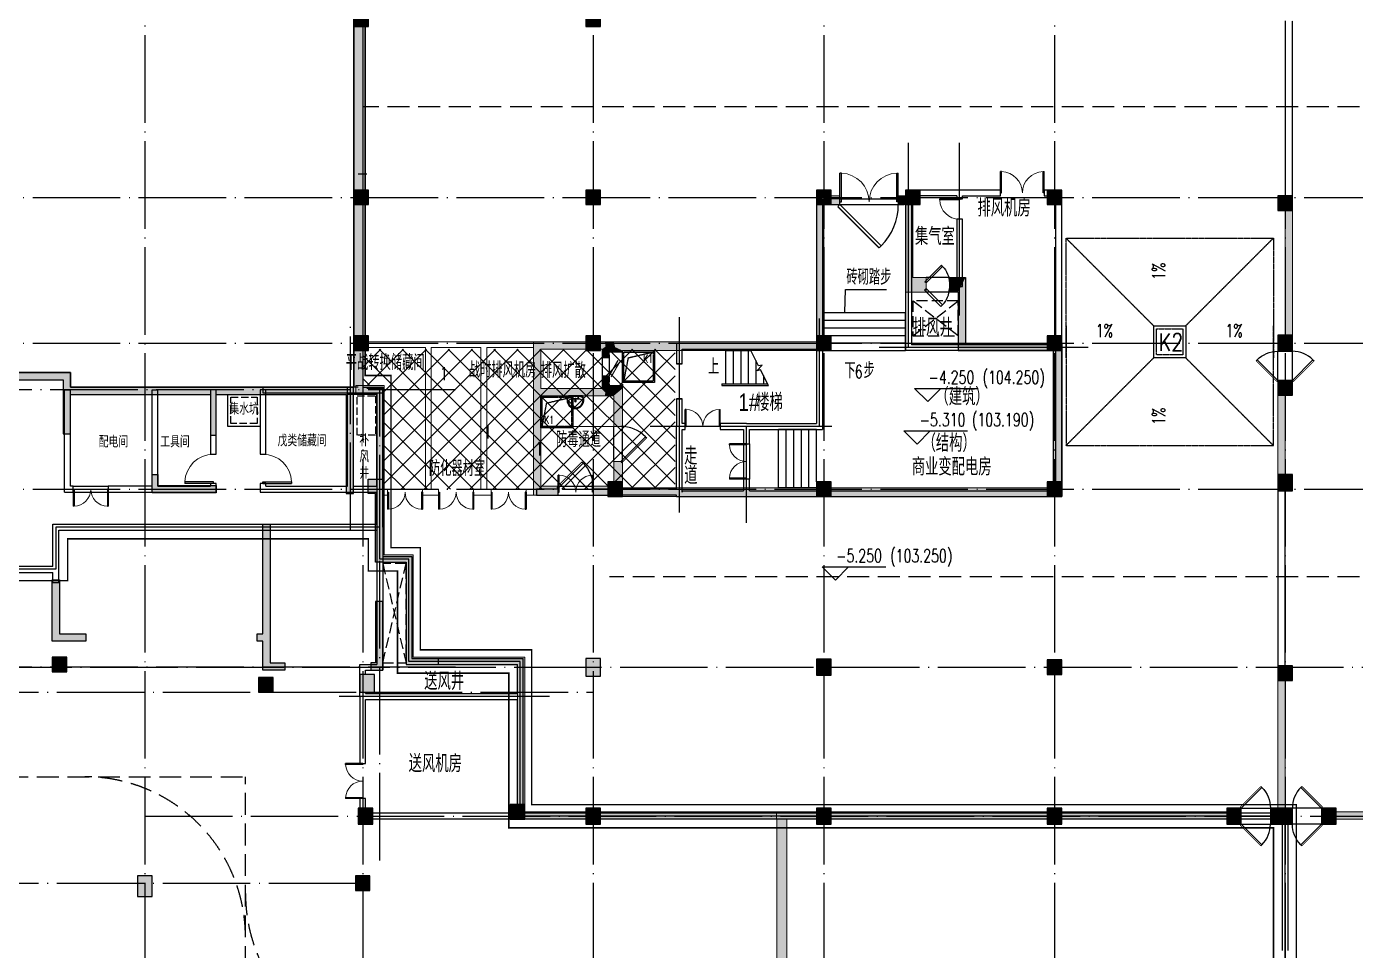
# Model space of a CAD drawing. Extents: x 290727 to 13733020, y 1731457 to 3643100.
# Drawn here: x 635762 to 681288, y 1807524 to 1839174 of the extents above; entities that cross this region are included whole.
import ezdxf

# ---------------------------------------------------------------- set-up
doc = ezdxf.new("R2010")
doc.units = 0
doc.header["$LTSCALE"] = 10
doc.header["$PDSIZE"] = 0.5
for name, pattern in [('DASH', [0.35, 0.25, -0.1]), ('DASHED', [0.75, 0.5, -0.25]), ('DOTE', [2.42, 2, -0.2, 0.02, -0.2]), ('X-人防$0$DASHED', [0.375, 0.25, -0.125])]:
    doc.linetypes.add(name, pattern=pattern)
doc.layers.get('0').update_dxf_attribs({"linetype": 'CONTINUOUS'})
for name, color, linetype in [('-A-车行道路', 8, 'CONTINUOUS'), ('COLUMN', 9, 'CONTINUOUS'), ('DIM_ELEV', 3, 'CONTINUOUS'), ('DIM_LEAD', 3, 'CONTINUOUS'), ('DIM_SYMB', 3, 'CONTINUOUS'), ('DOTE', 8, 'DOTE'), ('HS-A-门窗洞', 4, 'CONTINUOUS'), ('PUB_HATCH', 8, 'CONTINUOUS'), ('PUB_TEXT', 7, 'CONTINUOUS'), ('SPACE_HATCH', 8, 'CONTINUOUS'), ('STAIR', 2, 'CONTINUOUS'), ('SURFACE', 6, 'CONTINUOUS'), ('WALL', 255, 'CONTINUOUS'), ('WINDOW', 4, 'CONTINUOUS'), ('X-人防$0$3T_GLASS', 5, 'CONTINUOUS'), ('X-人防$0$PUB_HATCH', 8, 'CONTINUOUS'), ('人防4..30$0$人防4..30$0$SPACE_HATCH', 8, 'CONTINUOUS'), ('作业图', 4, 'CONTINUOUS'), ('剪力墙', 170, 'CONTINUOUS'), ('填充', 8, 'CONTINUOUS'), ('房间名称', 7, 'CONTINUOUS'), ('排水', 61, 'CONTINUOUS'), ('文字', 4, 'CONTINUOUS'), ('防火分区示意线', 4, 'CONTINUOUS'), ('防火分区线', 7, 'CONTINUOUS'), ('集水坑', 181, 'DASH'), ('雨水管', 2, 'CONTINUOUS'), ('风井', 211, 'CONTINUOUS')]:
    doc.layers.add(name, color=color, linetype=linetype)
for name, color, linetype, lineweight in [('_0', 7, 'CONTINUOUS', 15), ('X-人防$0$人防', 210, 'CONTINUOUS', 20), ('人防', 210, 'CONTINUOUS', 20), ('人防4..30$0$人防4..30$0$人防', 210, 'CONTINUOUS', 20)]:
    doc.layers.add(name, color=color, linetype=linetype, lineweight=lineweight)
doc.layers.add('DIM_MODI', color=6, linetype='CONTINUOUS', plot=False)
doc.layers.get('0').off()
doc.styles.add('_HZTXT', font='simplex.shx', dxfattribs={"width": 0.8, "bigfont": 'HZTXT.shx'})
doc.styles.add('_TCH_AXIS', font='COMPLEX', dxfattribs={"bigfont": 'GBCBIG'})
doc.styles.add('_TCH_DIM', font='SIMPLEX', dxfattribs={"bigfont": 'GBCBIG'})
doc.styles.add('HNSJY', font='HNSJY-07', dxfattribs={"width": 0.8, "bigfont": 'HNSJY-HZ'})

# ---------------------------------------------------------------- blocks, each defined once
blk = doc.blocks.new('A$C55C93FC2')
at = {"layer": 'DOTE', "linetype": 'DOTE', "ltscale": 150}
for p, q in [((154884.1, 127235.5), (154884.1, 12200)), ((162348.6, 127235.5), (162348.6, 43042.4)), ((170248.6, 127235.5), (170248.6, 52513.6)), ((178148.6, 127235.5), (178148.6, 52513.6)), ((186048.6, 127235.5), (186048.6, 52513.6)), ((193948.6, 127235.5), (193948.6, 52513.6)), ((107484.1, 92642.4), (252290.8, 92642.4)), ((107484.1, 87642.4), (252290.8, 87642.4)), ((107484.1, 82642.4), (252290.8, 82642.4)), ((102196, 76542.4), (252290.8, 76542.4)), ((10299.5, 75692.4), (170248.6, 75692.4)), ((154884.1, 71442.4), (252290.8, 71442.4)), ((10299.5, 69142.4), (162348.6, 69142.4))]:
    blk.add_line(p, q, dxfattribs=at)
blk = doc.blocks.new('A$C47EE32D5')
at = {"layer": '集水坑'}
for p, q in [((0, 7100), (3000, 4100)), ((4100, 4100), (7100, 7100)), ((0, 0), (3000, 3000)), ((4100, 3000), (7100, 0))]:
    blk.add_line(p, q, dxfattribs=at)
for points in [[(0, 3000), (0, 7100), (7100, 7100), (7100, 3000)], [(0, 4100), (0, 0), (7100, 0), (7100, 4100)]]:
    blk.add_lwpolyline(points, dxfattribs=at)
at = {"layer": '集水坑', "linetype": 'ByBlock'}
blk.add_lwpolyline([(3000, 4100), (4100, 4100), (4100, 3000), (3000, 3000)], close=True, dxfattribs=at)
at = {"layer": '集水坑', "linetype": 'DASH'}
blk.add_lwpolyline([(3100, 4000), (4000, 4000), (4000, 3100), (3100, 3100)], close=True, dxfattribs=at)
at = {"layer": 'PUB_TEXT', "style": '_TCH_DIM', "width": 0.705882}
for p in [(3392, 5669), (3392, 703)]:
    blk.add_text('1%%%', height=446.2, rotation=90, dxfattribs=at).set_placement(p)
for p in [(1012, 3708), (5456, 3708)]:
    blk.add_text('1%%%', height=446.2, dxfattribs=at).set_placement(p)
at = {"layer": '集水坑', "style": '_HZTXT', "width": 0.8}
blk.add_text('K2', height=600, dxfattribs=at).set_placement((3170, 3237))
blk = doc.blocks.new('A$C52C345C4')
at = {"layer": '剪力墙'}
h = blk.add_hatch(color=0, dxfattribs=at)
h.paths.add_polyline_path([(-12800, -2200), (-13100, -2200), (-13100, -4800), (-12850, -4800), (-12850, -2450), (-12800, -2450)])
h.paths.add_polyline_path([(-9000, -3500), (-9250, -3500), (-9250, -8250), (-9750, -8250), (-9750, -8500), (-9000, -8500), (-9000, -7500), (-8800, -7500), (-8800, -7250), (-9000, -7250)])
h.paths.add_polyline_path([(-12850, -6400), (-13100, -6400), (-13100, -8500), (-12700, -8500), (-12700, -8250), (-12850, -8250)])
h.paths.add_polyline_path([(-12850, -4800), (-13100, -4800), (-13100, -6400), (-12850, -6400)])
h.paths.add_polyline_path([(-5200, -1800), (-5400, -1800), (-5400, -2175), (-7400, -2175), (-7400, -2425), (-5200, -2425)], flags=17)
h.paths.add_polyline_path([(2600, 200), (-200, 200), (-400, 200), (-400, 0), (-200, 0), (-200, -400), (0, -400), (0, 0), (2600, 0)], flags=17)
h.paths.add_polyline_path([(2400, -1800), (2200, -1800), (2200, -2200), (-200, -2200), (-200, -2450), (2400, -2450)], flags=17)
h.paths.add_polyline_path([(-1775, -5400), (-2025, -5400), (-2025, -7250), (-2925, -7250), (-2925, -7500), (-1775, -7500)])
h.paths.add_polyline_path([(5125, -7250), (4225, -7250), (4225, -5400), (3975, -5400), (3975, -7500), (5125, -7500)])
h.paths.add_polyline_path([(9600, -2175), (7600, -2175), (7600, -1800), (7400, -1800), (7400, -2425), (9600, -2425)], flags=17)
h.paths.add_polyline_path([(11450, -3500), (11200, -3500), (11200, -7250), (11000, -7250), (11000, -7500), (11200, -7500), (11200, -8500), (11950, -8500), (11950, -8250), (11450, -8250), (11450, -7250)])
h.paths.add_polyline_path([(15700, -2200), (15000, -2200), (15000, -2450), (15050, -2450), (15050, -4800), (15300, -4800), (15300, -2450), (15400, -2450), (15400, -4800), (15650, -4800), (15650, -2450), (15700, -2450)])
h.paths.add_polyline_path([(15800, -8250), (15650, -8250), (15650, -6150), (15400, -6150), (15400, -8250), (15300, -8250), (15300, -6150), (15050, -6150), (15050, -8250), (14900, -8250), (14900, -8500), (15800, -8500)])
h.paths.add_polyline_path([(19500, -7500), (19650, -7500), (19650, -7250), (19500, -7250), (19500, -3500), (19250, -3500), (19250, -7250), (19250, -8250), (18750, -8250), (18750, -8500), (19500, -8500)])
h.paths.add_polyline_path([(23300, -1775), (23100, -1775), (23100, -2175), (21100, -2175), (21100, -2425), (23300, -2425)])
h.paths.add_polyline_path([(30900, 200), (30900, 200), (28300, 200), (28300, 0), (30700, 0), (30700, -400), (30900, -400)])
h.paths.add_polyline_path([(28300, 200), (28100, 200), (28100, 0), (28300, 0)])
h.paths.add_polyline_path([(31100, 200), (30900, 200), (30900, 0), (31100, 0)])
h.paths.add_polyline_path([(30900, -2200), (28500, -2200), (28500, -1800), (28300, -1800), (28300, -2450), (30900, -2450)])
h.paths.add_polyline_path([(33625, -7250), (32725, -7250), (32725, -5400), (32475, -5400), (32475, -7500), (33625, -7500)])
h.paths.add_polyline_path([(26725, -5400), (26475, -5400), (26475, -7250), (25575, -7250), (25575, -7500), (26725, -7500)])
h.paths.add_polyline_path([(40450, -8250), (39950, -8250), (39950, -3500), (39700, -3500), (39700, -7250), (39500, -7250), (39500, -7500), (39700, -7500), (39700, -8500), (40450, -8500)])
h.paths.add_polyline_path([(43800, -6150), (43550, -6150), (43550, -8250), (43400, -8250), (43400, -8500), (43800, -8500)])
h.paths.add_polyline_path([(43800, -1950), (43300, -1950), (43300, -2450), (43550, -2450), (43550, -4800), (43800, -4800)])
h.paths.add_polyline_path([(2650, 5100), (2650, 5350), (-450, 5350), (-450, 1700), (-2400, 1700), (-2400, 1200), (-12100, 1200), (-12100, -2450), (-11850, -2450), (-11850, 950), (-7400, 950), (-7400, -450), (-7200, -450), (-7200, 950), (-2400, 950), (-2400, -400), (-2200, -400), (-2150, -400), (-2150, 1450), (-200, 1450), (-200, 5100), (2400, 5100), (2400, 1450), (4350, 1450), (4350, -400), (4400, -400), (4400, -200), (4400, -400), (4600, -400), (4600, 950), (9400, 950), (9400, -450), (9600, -450), (9600, 950), (14050, 950), (14050, -2450), (14300, -2450), (14300, 1200), (4600, 1200), (4600, 1700), (2650, 1700)])
h.paths.add_polyline_path([(36100, -1800), (35900, -1800), (35900, -2425), (38100, -2425), (38100, -2175), (36100, -2175)])
h.paths.add_polyline_path([(2650, 5100), (3050, 5100), (3050, 5350), (2650, 5350)], flags=17)
h = blk.add_hatch(color=0, dxfattribs=at)
h.paths.add_polyline_path([(16400, 1200), (14300, 1200), (14300, 950), (16400, 950)])
h.paths.add_polyline_path([(26350, 1450), (28300, 1450), (28300, 5100), (30900, 5100), (30900, 1450), (32850, 1450), (32850, -200), (32850, -400), (33100, -400), (33100, 950), (37900, 950), (37900, -450), (38100, -450), (38100, 950), (42550, 950), (42550, -2450), (42800, -2450), (42800, 1200), (33100, 1200), (33100, 1700), (31150, 1700), (31150, 5350), (28050, 5350), (28050, 5100), (28050, 1700), (26100, 1700), (26100, 1200), (16400, 1200), (16400, -2450), (16650, -2450), (16650, 950), (21100, 950), (21100, -450), (21300, -450), (21300, 950), (26100, 950), (26100, -400), (26350, -400), (26350, -200), (26350, -200)])
h.paths.add_polyline_path([(27650, 5100), (28050, 5100), (28050, 5350), (27650, 5350)], flags=16)
at = {"layer": '剪力墙', "color": 0}
blk.add_lwpolyline([(30900, 1450), (32850, 1450), (32850, -200), (32850, -200), (32850, -400), (33100, -400), (33100, 950), (37900, 950), (37900, -450), (38100, -450), (38100, 950), (42550, 950), (42550, -2450), (42800, -2450), (42800, 1200), (33100, 1200), (33100, 1700), (31150, 1700)], dxfattribs=at)
for points in [[(38100, -2175), (38100, -2425), (35900, -2425), (35900, -1800), (36100, -1800), (36100, -2175)], [(43300, -1950), (43800, -1950), (43800, -4800), (43550, -4800), (43550, -2450), (43300, -2450)], [(39700, -8500), (39700, -7500), (39500, -7500), (39500, -7250), (39700, -7250), (39700, -3500), (39950, -3500), (39950, -8250), (40450, -8250), (40450, -8500)], [(32475, -5400), (32725, -5400), (32725, -7250), (33625, -7250), (33625, -7500), (32475, -7500)], [(43800, -6150), (43550, -6150), (43550, -8250), (43400, -8250), (43400, -8500), (43800, -8500)]]:
    blk.add_lwpolyline(points, close=True, dxfattribs=at)
blk = doc.blocks.new('$DorLib2D$00000002')
for p, q in [((-0.5, 0), (-0.5, 0.4875)), ((-0.475, 0.4875), (-0.5, 0.4875)), ((-0.475, 0), (-0.475, 0.4875)), ((0.475, 0), (0.475, 0.4875)), ((0.475, 0.4875), (0.5, 0.4875)), ((0.5, 0), (0.5, 0.4875)), ((-0.5, 0), (-0.475, 0)), ((0.5, 0), (0.475, 0))]:
    blk.add_line(p, q)
at = {"lineweight": 13}
for centre, start, end in [((-0.4875, 0), 0, 88.53072), ((0.4875, 0), 91.46928, 180)]:
    blk.add_arc(centre, 0.4875, start, end, dxfattribs=at)
blk = doc.blocks.new('$DorLib2D$00000001')
for p, q in [((0.45, 0.975), (0.5, 0.975)), ((0.45, 0), (0.45, 0.975)), ((0.5, 0), (0.5, 0.975)), ((0.5, 0), (0.45, 0))]:
    blk.add_line(p, q)
at = {"lineweight": 13}
blk.add_arc((0.475, 0), 0.975, 91.4693, 180, dxfattribs=at)
blk = doc.blocks.new('A$C26CF02E8')
at = {"layer": '风井', "linetype": 'DASH', "ltscale": 150}
for p, q in [((175579, 88765), (177130, 89965)), ((177130, 88765), (175579, 89965)), ((157415, 80965), (158215, 77565)), ((157415, 77565), (158215, 80965))]:
    blk.add_line(p, q, dxfattribs=at)
blk.add_lwpolyline([(177130, 89965), (175579, 89965), (175579, 88765), (177130, 88765)], close=True, dxfattribs=at)
at = {"layer": '风井', "linetype": 'DASH', "ltscale": 150, "flags": 128}
blk.add_lwpolyline([(157415, 77565), (158215, 77565), (158215, 80965), (157415, 80965)], close=True, dxfattribs=at)
blk = doc.blocks.new('_FZH')
blk.add_lwpolyline([(-0.5, -0.5), (0.5, -0.5), (0.5, 0.5), (-0.5, 0.5)], close=True)
at = {"layer": 'PUB_HATCH'}
blk.add_solid([(-0.5, -0.5), (0.5, -0.5), (-0.5, 0.5), (0.5, 0.5)], dxfattribs=at)
blk = doc.blocks.new('X-人防$0$$DorLib2D$00000083')
for p, q in [((-0.207, 0.782), (-0.172, 0.817)), ((0.5, 0.075), (-0.207, 0.782)), ((0.5, 0.075), (0.535, 0.11))]:
    blk.add_line(p, q)
at = {"const_width": 0.025}
blk.add_lwpolyline([(0.535, 0.11), (-0.172, 0.817)], dxfattribs=at)
blk.add_arc((0.5, 0.075), 1, 135, 180)
blk = doc.blocks.new('X-人防$0$$DorLib2D$00000190')
at = {"color": 0}
blk.add_line((-0.5, 0.187), (0.366, 0.687), dxfattribs=at)
at = {"color": 0, "const_width": 0.0625}
blk.add_lwpolyline([(-0.562, 0.296), (0.304, 0.796)], dxfattribs=at)
blk = doc.blocks.new('X-人防$0$$DorLib2D$00000002')
for p, q in [((-0.5, 0), (-0.5, 0.4875)), ((-0.475, 0.4875), (-0.5, 0.4875)), ((-0.475, 0), (-0.475, 0.4875)), ((0.475, 0), (0.475, 0.4875)), ((0.475, 0.4875), (0.5, 0.4875)), ((0.5, 0), (0.5, 0.4875)), ((-0.5, 0), (-0.475, 0)), ((0.5, 0), (0.475, 0))]:
    blk.add_line(p, q)
at = {"lineweight": 13}
for centre, start, end in [((-0.4875, 0), 0, 88.53072), ((0.4875, 0), 91.46928, 180)]:
    blk.add_arc(centre, 0.4875, start, end, dxfattribs=at)
blk = doc.blocks.new('$DorLib2D$00000086')
for p, q in [((-0.207, 0.857), (-0.136, 0.928)), ((0.5, 0.15), (-0.207, 0.857)), ((0.5, 0.15), (0.571, 0.221))]:
    blk.add_line(p, q)
at = {"const_width": 0.05}
blk.add_lwpolyline([(0.571, 0.221), (-0.136, 0.928)], dxfattribs=at)
blk.add_arc((0.5, 0.15), 1, 135, 180)
blk = doc.blocks.new('$DorLib2D$00000080')
for p, q in [((-0.207, 0.79), (-0.16, 0.838)), ((0.5, 0.083), (-0.207, 0.79)), ((0.547, 0.13), (-0.16, 0.838)), ((0.5, 0.083), (0.547, 0.13))]:
    blk.add_line(p, q)
blk.add_arc((0.5, 0.083), 1, 135, 180)
blk = doc.blocks.new('X-人防$0$$Sanitary$00000464')
at = {"color": 0}
for p, q in [((-241, 0), (-271, -79)), ((239, 0), (-241, 0)), ((-238, 0), (238, 0)), ((239, 0), (269, -79)), ((-214, -36), (-272, -91)), ((-180, -23), (180, -23)), ((140, -105), (-142, -105)), ((-142, -105), (140, -105)), ((216, -37), (273, -95))]:
    blk.add_line(p, q, dxfattribs=at)
for centre, radius in [((-100, -65), 16.3), ((1, -172), 31.6), ((100, -65), 16.3)]:
    blk.add_circle(centre, radius, dxfattribs=at)
at = {"color": 0, "lineweight": 13}
blk.add_circle((1, -172), 23, dxfattribs=at)
at = {"color": 0}
for centre, radius, start, end in [((28, -152), 307, 166.1751, 244.7296), ((-142, -205), 100, 90, 190.5602), ((-1, -179), 243, 190.5602, 349.4398), ((-180, -73), 50, 90, 133.181), ((-1, -201), 250, 245.8071, 296.4628), ((-29, -152), 307, 297.0639, 13.8249), ((140, -205), 100, 349.4398, 90), ((180, -73), 50, 44.5607, 90)]:
    blk.add_arc(centre, radius, start, end, dxfattribs=at)
for p in [(-100, -65), (0, -23), (1, -172)]:
    blk.add_point(p, dxfattribs=at)
blk = doc.blocks.new('车库建筑作业图')
at = {"layer": 'PUB_HATCH', "linetype": 'Continuous'}
for points in [[(646977, 2219330), (647277, 2219330), (647277, 2224930), (646977, 2224930)], [(646977, 2214330), (647277, 2214330), (647277, 2218830), (646977, 2218830)], [(667927, 2216331), (667677, 2215831), (667677, 2213831), (667927, 2214081)], [(667927, 2214081), (667677, 2213831), (670927, 2213831), (671227, 2214081)], [(671227, 2214081), (670927, 2213831), (670927, 2209131), (671227, 2208831)], [(647277, 2213830), (646977, 2213830), (646977, 2212580), (647177, 2212513), (647277, 2212580)], [(643862, 2212380), (647277, 2212380), (647177, 2212513), (646977, 2212580), (643862, 2212580)], [(647177, 2212513), (647277, 2212380), (647962, 2212380), (647962, 2212580), (647277, 2212580)]]:
    blk.add_hatch(color=256, dxfattribs=at).paths.add_polyline_path(points)
at = {"layer": 'PUB_HATCH'}
blk.add_hatch(color=256, dxfattribs=at).paths.add_polyline_path([(647762, 2212330), (647745, 2212580), (646762, 2212580), (646762, 2212330)])
at = {"layer": 'SPACE_HATCH'}
for points in [[(647762, 2212381), (648012, 2212631), (647042, 2212631), (647042, 2212381)], [(648762, 2206581), (649012, 2206831), (648012, 2206831), (647762, 2206581)], [(652577, 2203081), (652827, 2203331), (649012, 2203331), (648762, 2203081)], [(661610, 2197864), (661556, 2198031), (652827, 2198031), (652577, 2197781), (661463, 2197781)], [(671227, 2197781), (671227, 2198031), (661556, 2198031), (661610, 2197864), (661813, 2197781)], [(676877, 2197780), (676877, 2198030), (671227, 2198029), (671227, 2197779)], [(680627, 2198031), (680627, 2197781), (686527, 2197780), (686527, 2198030)], [(678877, 2197781), (678877, 2197781), (678877, 2197781)]]:
    blk.add_hatch(color=256, dxfattribs=at).paths.add_polyline_path(points)
at = {"layer": 'X-人防$0$PUB_HATCH'}
for points in [[(662827, 2219013), (662827, 2218981), (662994, 2218981), (663077, 2219131), (663077, 2219013)], [(662994, 2218981), (662827, 2218981), (662827, 2214131), (663077, 2213831), (663077, 2218831)], [(666127, 2219131), (665877, 2218831), (665877, 2215831), (666127, 2216331)], [(653377, 2213881), (653127, 2214131), (653127, 2212431), (653294, 2212414), (653377, 2212531)], [(655477, 2213881), (655477, 2213581), (655727, 2213581), (655727, 2213881), (655593, 2213964)], [(655727, 2213881), (655727, 2213780), (656177, 2213780), (656177, 2213831), (655927, 2213947)], [(655727, 2212531), (655727, 2212961), (655477, 2212961), (655477, 2212531), (655593, 2212448)], [(656177, 2212531), (656177, 2212630), (655727, 2212630), (655727, 2212531), (655927, 2212448)], [(653127, 2208881), (653377, 2209181), (653377, 2212281), (653294, 2212414), (653127, 2212431)], [(655877, 2212281), (655876, 2211231), (656176, 2211231), (656177, 2212531)], [(656176, 2209131), (656176, 2210031), (655876, 2210031), (655876, 2209181), (656026, 2209006)], [(652827, 2203331), (652577, 2203081), (652577, 2197781), (652827, 2198031)], [(661463, 2197781), (661463, 2192474), (661813, 2192474), (661813, 2197781), (661610, 2197864)]]:
    blk.add_hatch(color=256, dxfattribs=at).paths.add_polyline_path(points)
at = {"layer": 'X-人防$0$PUB_HATCH', "linetype": 'Continuous'}
for points in [[(663077, 2218831), (663627, 2218831), (663627, 2219131), (663077, 2219131), (662994, 2218981)], [(666127, 2219131), (665627, 2219131), (665627, 2218831), (665877, 2218831)], [(665877, 2215831), (666577, 2215831), (666577, 2216331), (666127, 2216331)], [(667927, 2216331), (667377, 2216331), (667377, 2215831), (667677, 2215831)], [(653127, 2214131), (653377, 2213881), (655477, 2213881), (655593, 2213964), (655577, 2214131)], [(655593, 2213964), (655727, 2213881), (655927, 2213947), (655877, 2214131), (655577, 2214131)], [(655927, 2213947), (656177, 2213831), (663077, 2213831), (662827, 2214131), (655877, 2214131)], [(648012, 2212631), (647762, 2212381), (647762, 2208980), (648012, 2208980)], [(653294, 2212414), (653377, 2212281), (655577, 2212281), (655593, 2212448), (655477, 2212531), (653377, 2212531)], [(655593, 2212448), (655577, 2212281), (655877, 2212281), (655927, 2212448), (655727, 2212531)], [(655927, 2212448), (655877, 2212281), (656177, 2212531)], [(648012, 2208980), (647762, 2208980), (647762, 2206581), (648012, 2206831)], [(653127, 2208881), (653977, 2208881), (653977, 2209181), (653377, 2209181)], [(655876, 2209181), (655177, 2209181), (655177, 2208881), (656026, 2208881), (656026, 2209006)], [(656026, 2209006), (656026, 2208831), (671227, 2208831), (670927, 2209131), (656176, 2209131)], [(649012, 2206831), (648762, 2206581), (648762, 2203081), (649012, 2203331)]]:
    blk.add_hatch(color=256, dxfattribs=at).paths.add_polyline_path(points)
at = {"layer": '人防4..30$0$人防4..30$0$SPACE_HATCH'}
for points in [[(679127, 2213806), (679127, 2219131), (678877, 2219131), (678877, 2213806)], [(678877, 2212306), (678627, 2212306), (678627, 2209031), (678877, 2209031)], [(678627, 2198156), (678877, 2198156), (678877, 2197881), (678877, 2197881), (678877, 2203031), (678627, 2203031)]]:
    blk.add_hatch(color=256, dxfattribs=at).paths.add_polyline_path(points)
at = {"layer": '填充', "linetype": 'Continuous'}
h = blk.add_hatch(dxfattribs=at)
h.set_pattern_fill('ANSI37', color=256, scale=350, style=0)
h.set_pattern_definition([(45, (0, 0), (-392.8862, 392.8862), []), (135, (0, 0), (-392.8862, -392.8862), [])])
h.paths.add_polyline_path([(657977, 2213880), (647277, 2213880), (647277, 2212630), (648012, 2212630), (647962, 2209080), (657977, 2209080)])
at = {"layer": '-A-车行道路', "linetype": 'DASH', "ltscale": 300}
for p, q in [((689827, 2222180), (647277, 2222180)), ((585712, 2199230), (643262, 2199230)), ((643262, 2166430), (643262, 2199230))]:
    blk.add_line(p, q, dxfattribs=at)
blk.add_lwpolyline([(689827, 2206080), (655737, 2206080)], dxfattribs=at)
for points in [[(643262, 2193730, 0.414214), (637762, 2199230)], [(648762, 2189730, -0.414214), (643262, 2195230)]]:
    blk.add_lwpolyline(points, format="xyb", dxfattribs=at)
at = {"layer": '_0', "linetype": 'Continuous'}
blk.add_line((677127, 2198156), (677627, 2198156), dxfattribs=at)
at = {"layer": '_0', "linetype": 'Continuous', "flags": 128}
blk.add_lwpolyline([(660836, 2197781), (661456, 2197781), (661456, 2198031)], dxfattribs=at)
at = {"layer": 'DIM_ELEV'}
for p, q in [((666637, 2212083), (666187, 2212533)), ((666187, 2212533), (668362, 2212533)), ((666637, 2212083), (667087, 2212533)), ((666272, 2210628), (665822, 2211078)), ((665822, 2211078), (667997, 2211078)), ((666272, 2210628), (666722, 2211078)), ((663471, 2205970), (663021, 2206420)), ((663021, 2206420), (665196, 2206420)), ((663471, 2205970), (663921, 2206420))]:
    blk.add_line(p, q, dxfattribs=at)
at = {"layer": 'DIM_LEAD', "linetype": 'Continuous'}
for p, q in [((663792, 2215130), (663817, 2215926)), ((663817, 2215926), (665227, 2215926))]:
    blk.add_line(p, q, dxfattribs=at)
at = {"layer": 'DIM_MODI', "linetype": 'Continuous'}
for p, q in [((646977, 2212580), (646977, 2236180)), ((635313, 2213080), (637262, 2213080)), ((637262, 2213080), (637262, 2212580)), ((637262, 2212580), (646977, 2212580))]:
    blk.add_line(p, q, dxfattribs=at)
at = {"layer": 'DIM_SYMB', "linetype": 'Continuous'}
for points in [[(664252, 2213565, 0, 0, 0), (664252, 2214680, 120, 0, 0), (664252, 2215130, 0, 0, 0)], [(659577, 2213280, 0, 0, 0), (660297, 2213280, 120, 0, 0), (660747, 2213280, 0, 0, 0)], [(662991, 2210107, 0, 0, 0), (661977, 2210107, 120, 0, 0), (661527, 2210107, 0, 0, 0)]]:
    blk.add_lwpolyline(points, format="xyseb", dxfattribs=at)
at = {"layer": 'DOTE', "linetype": 'Continuous', "ltscale": 150}
for p, q in [((665977, 2213930), (665977, 2220946)), ((667727, 2215030), (667727, 2220946)), ((658127, 2208284), (658127, 2214980)), ((662927, 2211229), (662927, 2214930)), ((672127, 2213930), (664977, 2213930)), ((663352, 2211229), (657127, 2211229)), ((660427, 2207930), (660427, 2211229)), ((653677, 2201980), (646477, 2201980))]:
    blk.add_line(p, q, dxfattribs=at)
at = {"layer": 'DOTE', "ltscale": 150}
for p, q in [((646862, 2207680), (646862, 2214904)), ((650462, 2212480), (619362, 2212480)), ((647862, 2196363), (647862, 2212480)), ((650462, 2202980), (619362, 2202980))]:
    blk.add_line(p, q, dxfattribs=at)
at = {"layer": 'HS-A-门窗洞'}
for p, q in [((667377, 2216331), (666577, 2216331)), ((667377, 2215831), (666577, 2215831))]:
    blk.add_line(p, q, dxfattribs=at)
at = {"layer": 'STAIR', "linetype": 'Continuous'}
for p, q in [((663077, 2214330), (663077, 2215130)), ((663077, 2215130), (665877, 2215130)), ((663077, 2214870), (665877, 2214870)), ((665877, 2213830), (665877, 2215130)), ((663077, 2214610), (665877, 2214610)), ((663077, 2214350), (665877, 2214350)), ((663327, 2214090), (665877, 2214090)), ((659707, 2213830), (660574, 2213830)), ((659707, 2213830), (659707, 2212690)), ((659967, 2213830), (659967, 2212690)), ((660227, 2213830), (660227, 2212690)), ((660487, 2213830), (660487, 2212690)), ((660836, 2213310), (660574, 2213830)), ((660747, 2213487), (660747, 2212690)), ((663327, 2213830), (665877, 2213830)), ((660776, 2213140), (660960, 2213336)), ((660908, 2213167), (660776, 2213140)), ((660960, 2213336), (660836, 2213310)), ((661180, 2212630), (660908, 2213167)), ((659587, 2212690), (661150, 2212690)), ((659587, 2212690), (659587, 2212630)), ((659587, 2212630), (661180, 2212630)), ((659707, 2212630), (661180, 2212630)), ((661007, 2212972), (661007, 2212690)), ((662827, 2211129), (661527, 2211129)), ((661527, 2209130), (661527, 2211129)), ((661787, 2209130), (661787, 2211129)), ((662047, 2209130), (662047, 2211129)), ((662307, 2209130), (662307, 2211129)), ((662567, 2209130), (662567, 2211129)), ((662827, 2209330), (662827, 2211129)), ((662827, 2209130), (661527, 2209130))]:
    blk.add_line(p, q, dxfattribs=at)
at = {"layer": 'WALL', "linetype": 'Continuous'}
for p, q in [((646977, 2224930), (646977, 2219330)), ((647277, 2224930), (647277, 2219330)), ((663627, 2219030), (663327, 2219030)), ((663627, 2218830), (663627, 2219030)), ((665827, 2219030), (665627, 2219030)), ((665627, 2219030), (665627, 2218830)), ((665827, 2218830), (665827, 2219030)), ((667727, 2219330), (666377, 2219330)), ((667627, 2219130), (666377, 2219130)), ((667627, 2219130), (667627, 2219030)), ((667627, 2219030), (667827, 2219030)), ((669127, 2219330), (667727, 2219330)), ((667827, 2219130), (669127, 2219130)), ((667827, 2219030), (667827, 2219130)), ((669127, 2219130), (669127, 2219330)), ((670727, 2219330), (670627, 2219330)), ((670627, 2219330), (670627, 2219130)), ((670627, 2219130), (670727, 2219130)), ((646977, 2218830), (646977, 2214330)), ((647277, 2218830), (647277, 2214330)), ((662827, 2218830), (662827, 2214330)), ((663027, 2218830), (663027, 2214330)), ((663327, 2218830), (663627, 2218830)), ((665627, 2218830), (665827, 2218830)), ((665877, 2218830), (665877, 2213830)), ((666077, 2218830), (666077, 2214030)), ((671027, 2214330), (671027, 2218830)), ((671227, 2214330), (671227, 2218830)), ((667827, 2218330), (667627, 2218330)), ((667627, 2218330), (667627, 2216030)), ((667827, 2216030), (667827, 2218330)), ((667927, 2216331), (667927, 2214081)), ((667627, 2216030), (667827, 2216030)), ((667677, 2215831), (667677, 2213831)), ((658027, 2214080), (662827, 2214080)), ((658027, 2214080), (658027, 2213379)), ((670727, 2214030), (666077, 2214030)), ((667927, 2214081), (671227, 2214081)), ((671227, 2214081), (671227, 2208831)), ((646977, 2213830), (646977, 2212580)), ((647277, 2213830), (647277, 2212580)), ((658227, 2213880), (662827, 2213880)), ((658227, 2213379), (658227, 2213880)), ((662827, 2213830), (662827, 2211329)), ((663027, 2213830), (663027, 2211129)), ((670727, 2213830), (665877, 2213830)), ((667677, 2213831), (670927, 2213831)), ((670927, 2213831), (670927, 2209131)), ((671027, 2209330), (671027, 2213830)), ((671227, 2209330), (671227, 2213830)), ((658027, 2213379), (658227, 2213379)), ((643862, 2212580), (646977, 2212580)), ((643862, 2212580), (643862, 2212380)), ((647277, 2212580), (647962, 2212580)), ((647962, 2212580), (647962, 2212380)), ((643862, 2212380), (647277, 2212380)), ((647277, 2212380), (647962, 2212380)), ((647762, 2212380), (647762, 2206680)), ((647962, 2212380), (647962, 2206780)), ((658227, 2212179), (658027, 2212179)), ((658027, 2212179), (658027, 2211231)), ((658227, 2211329), (658227, 2212179)), ((658027, 2209080), (658027, 2211231)), ((658327, 2211329), (658227, 2211329)), ((658327, 2211129), (658327, 2211329)), ((660427, 2211329), (659527, 2211329)), ((659527, 2211329), (659527, 2211129)), ((660427, 2211329), (662827, 2211329)), ((658227, 2211129), (658327, 2211129)), ((658227, 2208980), (658227, 2211129)), ((659527, 2211129), (660327, 2211129)), ((660327, 2211129), (660327, 2210630)), ((660527, 2210630), (660527, 2211129)), ((660527, 2211129), (663027, 2211129)), ((660327, 2210630), (660527, 2210630)), ((660527, 2209430), (660327, 2209430)), ((660327, 2209430), (660327, 2209030)), ((660527, 2209030), (660527, 2209430)), ((653977, 2209080), (653227, 2209080)), ((653227, 2209080), (653227, 2208880)), ((653977, 2208880), (653977, 2209080)), ((655676, 2209080), (655177, 2209080)), ((655177, 2209080), (655177, 2208880)), ((658027, 2209080), (656176, 2209080)), ((658227, 2209030), (660327, 2209030)), ((658227, 2209030), (658227, 2208980)), ((660527, 2209030), (662827, 2209030)), ((663327, 2209030), (670727, 2209030)), ((653227, 2208880), (653977, 2208880)), ((655177, 2208880), (655676, 2208880)), ((658027, 2208880), (656176, 2208880)), ((658027, 2208830), (658027, 2208880)), ((658027, 2208830), (660427, 2208830)), ((660427, 2208830), (662827, 2208830)), ((663327, 2208830), (670727, 2208830)), ((647762, 2207680), (647762, 2206680)), ((647962, 2207780), (647962, 2206780)), ((647762, 2206680), (647762, 2203080)), ((647762, 2206680), (647762, 2203080)), ((647962, 2206780), (648962, 2206780)), ((647962, 2206780), (648962, 2206780)), ((648962, 2206780), (648962, 2203280)), ((648962, 2206780), (648962, 2203280)), ((647962, 2206580), (648762, 2206580)), ((647962, 2206580), (647962, 2202880)), ((647962, 2206580), (648762, 2206580)), ((647962, 2206580), (647962, 2202880)), ((648762, 2206580), (648762, 2203080)), ((648762, 2206580), (648762, 2203080)), ((647177, 2203080), (647762, 2203080)), ((647177, 2202480), (647177, 2203080)), ((647377, 2203080), (647762, 2203080)), ((648762, 2203080), (649862, 2203080)), ((648762, 2203080), (652577, 2203080)), ((648962, 2203280), (649862, 2203280)), ((648962, 2203280), (652777, 2203280)), ((649862, 2203280), (649862, 2203080)), ((652577, 2202080), (652577, 2203080)), ((652777, 2201980), (652777, 2203280)), ((647377, 2202880), (647962, 2202880)), ((647377, 2202730), (647377, 2202880)), ((647577, 2202880), (647962, 2202880)), ((647177, 2201980), (647177, 2202480)), ((647377, 2202080), (647377, 2202130)), ((647377, 2202080), (652577, 2202080)), ((647177, 2201980), (647177, 2199680)), ((647377, 2201880), (652577, 2201880)), ((647377, 2199680), (647377, 2201880)), ((652577, 2198280), (652577, 2201880)), ((652777, 2198280), (652777, 2201980)), ((647177, 2199680), (647377, 2199680)), ((647377, 2198480), (647177, 2198480)), ((647177, 2198480), (647177, 2198155)), ((647377, 2198155), (647377, 2198480)), ((652328, 2197980), (647627, 2197980)), ((654927, 2197980), (652828, 2197980)), ((662827, 2197980), (655427, 2197980)), ((670727, 2197980), (663327, 2197980)), ((678627, 2197980), (671227, 2197980)), ((652328, 2197780), (647627, 2197780)), ((654927, 2197780), (652828, 2197780)), ((662827, 2197780), (655427, 2197780)), ((670727, 2197780), (663327, 2197780)), ((678627, 2197780), (671227, 2197780)), ((678777, 2197605), (678777, 2193280)), ((678977, 2197605), (678977, 2193280))]:
    blk.add_line(p, q, dxfattribs=at)
at = {"layer": 'WALL'}
for p, q in [((647122, 2219880), (647422, 2219880)), ((647122, 2212580), (646762, 2212580)), ((646762, 2212330), (646762, 2212580)), ((637062, 2208980), (637062, 2212480)), ((637062, 2212480), (637262, 2212480)), ((637262, 2209180), (637262, 2212480)), ((640062, 2209180), (640062, 2212480)), ((640062, 2212480), (640262, 2212480)), ((640262, 2209180), (640262, 2212480)), ((642062, 2212480), (642062, 2210280)), ((642262, 2212480), (642062, 2212480)), ((642262, 2210280), (642262, 2212480)), ((643762, 2212480), (643762, 2210280)), ((643962, 2212480), (643762, 2212480)), ((643962, 2210280), (643962, 2212480)), ((646762, 2209180), (646762, 2212330)), ((647762, 2212330), (646762, 2212330)), ((646962, 2209180), (646962, 2212330)), ((647962, 2212530), (647422, 2212530)), ((647762, 2212330), (647422, 2212330)), ((647762, 2209180), (647762, 2212330)), ((647962, 2209080), (647962, 2212530)), ((642062, 2210280), (642262, 2210280)), ((643762, 2210280), (643962, 2210280)), ((637062, 2208980), (637362, 2208980)), ((637362, 2209180), (637262, 2209180)), ((637362, 2208980), (637362, 2209180)), ((640062, 2209180), (638562, 2209180)), ((638562, 2209180), (638562, 2208980)), ((638562, 2208980), (640162, 2208980)), ((640162, 2208980), (642262, 2208980)), ((640262, 2209180), (642062, 2209180)), ((642262, 2209280), (642062, 2209280)), ((642062, 2209280), (642062, 2209180)), ((642262, 2208980), (642262, 2209280)), ((643962, 2209280), (643762, 2209280)), ((643762, 2209280), (643762, 2208980)), ((643762, 2208980), (646862, 2208980)), ((643962, 2209180), (643962, 2209280)), ((643962, 2209180), (646762, 2209180)), ((646862, 2208980), (647762, 2208980)), ((646962, 2209180), (647762, 2209180)), ((647762, 2207880), (647762, 2208980)), ((647962, 2207780), (647962, 2209080)), ((636662, 2207880), (647762, 2207880)), ((636662, 2206430), (636662, 2207880)), ((636862, 2207680), (647762, 2207680)), ((636862, 2206330), (636862, 2207680)), ((636662, 2206430), (634662, 2206430)), ((634662, 2206230), (636662, 2206230)), ((636662, 2205880), (636662, 2206230)), ((636862, 2205880), (636862, 2206330)), ((636662, 2205880), (636862, 2205880))]:
    blk.add_line(p, q, dxfattribs=at)
at = {"layer": 'WINDOW', "linetype": 'DASHED'}
for p, q in [((678877, 2225131), (678877, 2219131)), ((679127, 2219131), (679127, 2225131)), ((678627, 2209031), (678627, 2203031)), ((678877, 2203031), (678877, 2209031))]:
    blk.add_line(p, q, dxfattribs=at)
at = {"layer": 'WINDOW', "linetype": 'Continuous'}
for p, q in [((663627, 2219030), (665627, 2219030)), ((663627, 2218830), (665627, 2218830)), ((660327, 2210630), (660327, 2209430)), ((660527, 2210630), (660527, 2209430))]:
    blk.add_line(p, q, dxfattribs=at)
at = {"layer": 'WINDOW', "color": 7}
for p, q in [((655477, 2213581, 0), (655477, 2212961, 0)), ((655727, 2213581, 0), (655727, 2212961, 0)), ((655876, 2210031), (655876, 2211231)), ((656176, 2210031), (656176, 2211231)), ((653977, 2209181), (655177, 2209181)), ((653977, 2208881), (655177, 2208881))]:
    blk.add_line(p, q, dxfattribs=at)
at = {"layer": 'WINDOW', "color": 6, "linetype": 'DASH'}
for p, q in [((656177, 2213780), (655727, 2213780)), ((655727, 2212630), (656177, 2212630))]:
    blk.add_line(p, q, dxfattribs=at)
at = {"layer": 'WINDOW', "color": 6, "linetype": 'X-人防$0$DASHED'}
for p, q in [((655727, 2213780, 0), (655727, 2212630, 0)), ((656177, 2213780, 0), (656177, 2212630, 0))]:
    blk.add_line(p, q, dxfattribs=at)
at = {"layer": 'WINDOW', "linetype": 'DASH'}
for p, q in [((658227, 2213379), (658027, 2213379)), ((658027, 2212179), (658227, 2212179))]:
    blk.add_line(p, q, dxfattribs=at)
at = {"layer": 'WINDOW', "color": 4}
for p, q in [((677377, 2198156), (678377, 2198156)), ((680127, 2198156), (679127, 2198156)), ((677377, 2197606), (678377, 2197606)), ((680127, 2197606), (679127, 2197606))]:
    blk.add_line(p, q, dxfattribs=at)
at = {"layer": 'WINDOW', "color": 4, "flags": 128}
for points in [[(678627, 2212806), (678627, 2213806)], [(679127, 2212806), (679127, 2213806)]]:
    blk.add_lwpolyline(points, dxfattribs=at)
at = {"layer": 'WINDOW', "linetype": 'DASH', "ltscale": 100}
blk.add_lwpolyline([(647092, 2212280), (647712, 2212280), (647712, 2210930), (647092, 2210930)], close=True, dxfattribs=at)
at = {"layer": 'WINDOW'}
for points in [[(637362, 2209180), (638562, 2209180)], [(637362, 2208980), (638562, 2208980)]]:
    blk.add_lwpolyline(points, dxfattribs=at)
at = {"layer": 'X-人防$0$人防'}
for p, q in [((662827, 2219013), (662827, 2218981)), ((663077, 2219013), (662827, 2219013)), ((662827, 2218981), (662827, 2214131)), ((663077, 2219013), (663077, 2219131)), ((666127, 2219131), (666127, 2216331)), ((663077, 2218831), (663077, 2213831)), ((665877, 2218831), (665877, 2215831)), ((653127, 2214131), (653127, 2212431)), ((653377, 2213881), (653377, 2212531)), ((653127, 2208881), (653127, 2212431)), ((653377, 2209181), (653377, 2212281)), ((655877, 2212281), (655876, 2211231)), ((656176, 2211231), (656177, 2212531)), ((655876, 2211231), (656176, 2211231)), ((656176, 2210031), (655876, 2210031)), ((655876, 2210031), (655876, 2209181)), ((656176, 2209131), (656176, 2210031))]:
    blk.add_line(p, q, dxfattribs=at)
at = {"layer": 'X-人防$0$人防', "color": 6, "linetype": 'Continuous'}
for p, q in [((663627, 2219131), (663077, 2219131)), ((663627, 2218831), (663627, 2219131)), ((666127, 2219131), (665627, 2219131)), ((665627, 2219131), (665627, 2218831)), ((663077, 2218831), (663627, 2218831)), ((665627, 2218831), (665877, 2218831)), ((666577, 2216331), (666127, 2216331)), ((666577, 2215831), (666577, 2216331)), ((667927, 2216331), (667377, 2216331)), ((667377, 2216331), (667377, 2215831)), ((665877, 2215831), (666577, 2215831)), ((667377, 2215831), (667677, 2215831)), ((647477, 2214131), (649527, 2214131)), ((647477, 2214131), (647477, 2213931)), ((647477, 2213931), (649427, 2213931)), ((649427, 2209080), (649427, 2213931)), ((649527, 2214131), (651427, 2214131)), ((649627, 2209080), (649627, 2213931)), ((649627, 2213931), (651327, 2213931)), ((651327, 2209081), (651327, 2213931)), ((651427, 2214131), (653127, 2214131)), ((651527, 2209081), (651527, 2213931)), ((651527, 2213931), (653127, 2213931)), ((653127, 2214131), (655577, 2214131)), ((653127, 2214131), (653127, 2213931)), ((655577, 2214131), (655877, 2214131)), ((655877, 2214131), (662827, 2214131)), ((653377, 2213881), (655477, 2213881)), ((655727, 2213881), (655727, 2213881)), ((656177, 2213831), (663077, 2213831)), ((648012, 2212631), (648012, 2208980)), ((647762, 2212381), (647762, 2208980)), ((653377, 2212531), (655477, 2212531)), ((653377, 2212281), (655577, 2212281)), ((655577, 2212281), (655877, 2212281)), ((655727, 2212531), (655727, 2212531)), ((655877, 2212281), (655877, 2212281)), ((656177, 2212531), (656177, 2212531)), ((647762, 2208980), (647762, 2206581)), ((648127, 2209080), (648012, 2209080)), ((648012, 2208980), (648012, 2206831)), ((648127, 2208880), (648127, 2209080)), ((649427, 2209080), (649327, 2209080)), ((649327, 2209080), (649327, 2208880)), ((649877, 2209080), (649627, 2209080)), ((649877, 2208880), (649877, 2209080)), ((651327, 2209081), (651077, 2209081)), ((651077, 2209081), (651077, 2208881)), ((651677, 2209081), (651527, 2209081)), ((651677, 2208881), (651677, 2209081)), ((653127, 2209081), (652877, 2209081)), ((652877, 2209081), (652877, 2208881)), ((653127, 2208881), (653127, 2209081)), ((653977, 2209181), (653377, 2209181)), ((653977, 2208881), (653977, 2209181)), ((655876, 2209181), (655177, 2209181)), ((655177, 2209181), (655177, 2208881)), ((656176, 2209131), (670927, 2209131)), ((648012, 2208880), (648127, 2208880)), ((649327, 2208880), (649527, 2208880)), ((649527, 2208880), (649877, 2208880)), ((651077, 2208881), (651427, 2208881)), ((651427, 2208881), (651677, 2208881)), ((652877, 2208881), (653127, 2208881)), ((653127, 2208881), (653977, 2208881)), ((655177, 2208881), (656026, 2208881)), ((656026, 2208881), (656026, 2208831)), ((656026, 2208831), (671227, 2208831)), ((649012, 2206831), (649012, 2203331)), ((648762, 2206581), (648762, 2203081))]:
    blk.add_line(p, q, dxfattribs=at)
at = {"layer": 'X-人防$0$人防', "color": 6}
for p, q in [((655477, 2213881), (655477, 2213581)), ((655477, 2213581), (655727, 2213581)), ((655727, 2213581), (655727, 2213881)), ((655727, 2213881), (655727, 2213780)), ((655727, 2213780), (656177, 2213780)), ((656177, 2213780), (656177, 2213831)), ((655727, 2212961), (655477, 2212961)), ((655477, 2212961), (655477, 2212531)), ((655727, 2212531), (655727, 2212961)), ((656177, 2212630), (655727, 2212630)), ((655727, 2212630), (655727, 2212531)), ((656177, 2212531), (656177, 2212630))]:
    blk.add_line(p, q, dxfattribs=at)
at = {"layer": 'X-人防$0$人防', "color": 210}
for p, q in [((652577, 2203081), (652577, 2197781)), ((652827, 2203331), (652827, 2198031)), ((661463, 2197781), (661463, 2192474)), ((661813, 2192474), (661813, 2197781))]:
    blk.add_line(p, q, dxfattribs=at)
at = {"layer": 'X-人防$0$人防'}
blk.add_lwpolyline([(653377, 2211230), (653377, 2212281), (655877, 2212281), (655877, 2211230)], close=True, dxfattribs=at)
at = {"layer": '人防'}
for p, q in [((648012, 2212631), (647042, 2212631)), ((647042, 2212381), (647042, 2212631)), ((647762, 2212381), (647042, 2212381)), ((649012, 2206831), (648012, 2206831)), ((648762, 2206581), (647762, 2206581)), ((652577, 2203081), (648762, 2203081)), ((652827, 2203331), (649012, 2203331)), ((661556, 2198031), (652827, 2198031)), ((671227, 2198031), (661556, 2198031)), ((676877, 2198030), (671227, 2198029)), ((686527, 2198030), (680627, 2198031)), ((661463, 2197781), (652577, 2197781)), ((671227, 2197781), (661813, 2197781)), ((676877, 2197780), (671227, 2197779)), ((678627, 2197881), (678627, 2197881)), ((678677, 2197881), (678677, 2197881)), ((678727, 2197881), (678727, 2197881)), ((686527, 2197780), (680627, 2197781))]:
    blk.add_line(p, q, dxfattribs=at)
at = {"layer": '人防4..30$0$人防4..30$0$人防'}
for p, q in [((679127, 2219131), (678877, 2219131)), ((678877, 2219131), (678877, 2213806)), ((679127, 2213806), (679127, 2219131)), ((678877, 2213806), (679127, 2213806)), ((678627, 2212306), (678627, 2209031)), ((678877, 2209031), (678877, 2212306)), ((678627, 2209031), (678877, 2209031)), ((678877, 2203031), (678627, 2203031)), ((678627, 2203031), (678627, 2198156)), ((678877, 2197881), (678877, 2203031))]:
    blk.add_line(p, q, dxfattribs=at)
at = {"layer": '排水'}
blk.add_lwpolyline([(642662, 2212330), (643762, 2212330), (643762, 2211230), (642662, 2211230)], close=True, dxfattribs=at)
at = {"layer": '排水', "linetype": 'DASH', "ltscale": 100}
blk.add_lwpolyline([(642762, 2212230), (643662, 2212230), (643662, 2211330), (642762, 2211330)], close=True, dxfattribs=at)
at = {"layer": '防火分区示意线', "color": 5, "linetype": 'DASH', "ltscale": 300, "const_width": 50, "elevation": -2}
blk.add_lwpolyline([(679263, 2186578), (679263, 2198277), (653063, 2198277), (653063, 2203578), (649249, 2203578), (649249, 2205134), (649249, 2207078), (648249, 2207078), (648249, 2212978), (647363, 2212978), (647363, 2236578)], dxfattribs=at)
at = {"layer": '防火分区示意线', "color": 3, "linetype": 'DASH', "ltscale": 300, "const_width": 50}
blk.add_lwpolyline([(678483, 2185780), (678483, 2197478), (652283, 2197480), (652283, 2202780), (648469, 2202780), (648469, 2206280), (647469, 2206280), (647469, 2207380), (637169, 2207380), (637169, 2205947), (630369, 2205947)], dxfattribs=at)
at = {"layer": '防火分区线', "linetype": 'Continuous', "flags": 128}
blk.add_lwpolyline([(678877, 2186180), (678877, 2197878), (652677, 2197880), (652677, 2203180), (648862, 2203180), (648862, 2206680), (647862, 2206680), (647862, 2207780), (636762, 2207780), (636762, 2206347), (630762, 2206347)], dxfattribs=at)
at = {"layer": '雨水管', "color": 2}
for points in [[(656177, 2213831), (657277, 2213831), (657277, 2212731), (656177, 2212731)], [(653377, 2212281), (654477, 2212281), (654477, 2211181), (653377, 2211181)]]:
    blk.add_lwpolyline(points, close=True, dxfattribs=at)
at = {"layer": '雨水管', "color": 2, "linetype": 'DASH'}
for points in [[(656227, 2213781), (657227, 2213781), (657227, 2212781), (656227, 2212781)], [(653427, 2212231), (654427, 2212231), (654427, 2211231), (653427, 2211231)]]:
    blk.add_lwpolyline(points, close=True, dxfattribs=at)
for points in [[(656227, 2212781), (656383, 2213586), (657227, 2213781)], [(653427, 2211231), (653583, 2212036), (654427, 2212231)]]:
    blk.add_lwpolyline(points, dxfattribs=at)
blk.add_blockref('A$C47EE32D5', (671377, 2210580))
at = {"layer": 'COLUMN', "linetype": 'Continuous'}
for p, xscale, yscale, zscale, rotation in [((647227, 2225205), 550, 499.9806261322228, 499.9806261322228, 270), ((655177, 2225205), 550, 499.9806261322228, 499.9806261322228, 270), ((647227, 2219080), 500, 500, 500, 270), ((655177, 2219080), 500, 500, 500, 270), ((663077, 2219080), 500, 500, 500, 270), ((666127, 2219080), 500, 500, 500, 270), ((670977, 2219080), 500, 500, 500, 270), ((678877, 2218880), 500, 500, 500, 270), ((678877, 2214080), 550, 499.9806261177873, 499.9806261177873, 270), ((647227, 2214080), 500, 500, 500, 270), ((655177, 2214080), 500, 500, 500, 270), ((663077, 2214080), 500, 500, 500, 270), ((670977, 2214080), 500, 500, 500, 270), ((678877, 2209305), 550, 500, 500, 270), ((655926, 2209080), 500, 500, 500, 270), ((663077, 2209080), 500, 500, 500, 270), ((670977, 2209080), 500, 500, 500, 270), ((636888, 2203080), 500.1224278178997, 500, 500, 270), ((655177, 2202980), 600.0000000004657, 499.9999996098923, 499.9999996098923, 270.0000000496923), ((663077, 2202980), 550.0000000004657, 500.0000000823056, 500.0000000823056, 269.9999999643574), ((670977, 2202980), 500, 500, 500, 270), ((678877, 2202780), 500, 500, 500, 270), ((643962, 2202380), 500, 500, 500, 270), ((647427, 2202430), 599.999280157499, 500, 500, 270), ((647377, 2197880), 549.9999999999964, 499.9999998715903, 499.9999998715939, 270.0000000160932), ((652578, 2198030), 500, 500, 500, 270), ((655177, 2197880), 550, 499.9806261314079, 499.9806261314079, 270), ((663077, 2197880), 550, 499.9806261314079, 499.9806261314079, 270), ((670977, 2197880), 550, 500, 500, 270), ((678877, 2197880), 550, 499.9806261314079, 499.9806261314079, 270), ((639812, 2195480), 700.0621125032194, 500, 500, 270.0000000171406), ((647277, 2195580), 500, 500, 500, 270)]:
    blk.add_blockref('_FZH', p, dxfattribs=dict(at, xscale=xscale, yscale=yscale, zscale=zscale, rotation=rotation))
at = {"layer": 'COLUMN'}
for p, xscale, yscale, zscale, rotation in [((678877, 2212556), 499.9988273438067, 500.0024585332721, 500.0024585332721, 269.9999990447317), ((677127, 2197881), 550.0000061262401, 499.9988202839158, 499.9988202839158, 90.00000057988692), ((678627, 2197881), 550.0000061262401, 499.9988202839158, 499.9988202839158, 90.00000057988692), ((680377, 2197881), 499.9988272693009, 550.0000083404592, 550.0000083404593, 359.9999990447852)]:
    blk.add_blockref('_FZH', p, dxfattribs=dict(at, xscale=xscale, yscale=yscale, zscale=zscale, rotation=rotation))
at = {"layer": 'HS-A-门窗洞'}
for name, xscale, yscale, zscale, rotation in [('$DorLib2D$00000080', -800.0000000000001, 800.0000000000001, 100, 4.338158056991584e-05), ('$DorLib2D$00000086', 800, 800, 500, 180.0000501651315)]:
    blk.add_blockref(name, (666977, 2216081), dxfattribs=dict(at, xscale=xscale, yscale=yscale, zscale=zscale, rotation=rotation))
at = {"layer": 'SURFACE', "color": 8}
blk.add_blockref('A$C52C345C4', (604162, 2211380), dxfattribs=at)
at = {"layer": 'WINDOW', "linetype": 'Continuous'}
for p, xscale, yscale, zscale in [((664627, 2218930), -2000, 2000, -2000), ((669877, 2219230), 1500, 1500, -1500)]:
    blk.add_blockref('$DorLib2D$00000002', p, dxfattribs=dict(at, xscale=xscale, yscale=yscale, zscale=zscale))
for name, p, xscale, yscale, zscale, rotation in [('$DorLib2D$00000001', (667727, 2218680), 700.0000000000001, 700.0000000000001, 700.0000000000001, 90), ('$DorLib2D$00000002', (658927, 2211229), 1200, 1200, 1200, 359.9999999998493), ('$DorLib2D$00000002', (660427, 2210030), -1200, 1200, 1200, 90), ('$DorLib2D$00000002', (654577, 2208980), -1200, 1200, 1200, 359.9984039307155), ('$DorLib2D$00000002', (647277, 2199080), 1200, 1200, 1200, 90)]:
    blk.add_blockref(name, p, dxfattribs=dict(at, xscale=xscale, yscale=yscale, zscale=zscale, rotation=rotation))
at = {"layer": 'WINDOW', "color": 7}
for name, p, xscale, yscale, zscale, rotation in [('X-人防$0$$DorLib2D$00000083', (664627, 2218981), 2000.000000000005, 2000.000000000005, -2000, 180.0000031476102), ('X-人防$0$$DorLib2D$00000190', (655602, 2213271), -620, 620, -620, 269.9980141967517), ('X-人防$0$$DorLib2D$00000083', (678702, 2213306), -1000, 1000, -1000, 90), ('X-人防$0$$DorLib2D$00000083', (679052, 2213306), 999.9999999999998, 999.9999999999998, -999.9999999999999, 270.0000010522755), ('X-人防$0$$DorLib2D$00000083', (656026, 2210631), 1200.000000000005, 1200.000000000005, -1200, 269.9981983640942), ('X-人防$0$$DorLib2D$00000083', (654577, 2209031), -1200, 1200, -1200, 0.0001369538642492784), ('X-人防$0$$DorLib2D$00000002', (648727, 2208980), 1200, 1200, -1200, 180.0018541666201), ('X-人防$0$$DorLib2D$00000002', (650477, 2208981), 1200, 1200, -1200, 180.0018541666325), ('X-人防$0$$DorLib2D$00000002', (652277, 2208981), 1200, 1200, -1200, 180.0018541666279), ('X-人防$0$$DorLib2D$00000083', (677877, 2198081), -999.999999999999, 999.999999999999, -999.999999999999, 359.9999989477239), ('X-人防$0$$DorLib2D$00000083', (679627, 2198081), 1000, 1000, -999.9999999999999, 1.052276102570577e-06), ('X-人防$0$$DorLib2D$00000083', (677877, 2197681), 1000, 1000, -1000, 180), ('X-人防$0$$DorLib2D$00000083', (679627, 2197681), -1000, 1000, -1000, 180)]:
    blk.add_blockref(name, p, dxfattribs=dict(at, xscale=xscale, yscale=yscale, zscale=zscale, rotation=rotation))
at = {"layer": 'WINDOW'}
for name, p, xscale, yscale, zscale, rotation in [('$DorLib2D$00000001', (642162, 2209780), -1000, 1000, -1000, 90), ('$DorLib2D$00000001', (643862, 2209780), 1000, 1000, -1000, 270), ('$DorLib2D$00000002', (637962, 2209080), 1200, 1200, -1200, 180)]:
    blk.add_blockref(name, p, dxfattribs=dict(at, xscale=xscale, yscale=yscale, zscale=zscale, rotation=rotation))
at = {"layer": 'X-人防$0$3T_GLASS', "extrusion": (-1.42704e-12, 5.70554e-14, -1), "xscale": 0.9968097037564085, "yscale": 0.9968097037564085, "zscale": -0.99680970375641, "rotation": 0.000604395853727695}
blk.add_blockref('X-人防$0$$Sanitary$00000464', (-654565, 2212281, 0), dxfattribs=at)
at = {"layer": '文字', "linetype": 'Continuous'}
for name, p in [('A$C26CF02E8', (490548, 2125565)), ('A$C55C93FC2', (484928, 2126437))]:
    blk.add_blockref(name, p, dxfattribs=at)
at = {"layer": 'PUB_TEXT', "linetype": 'Continuous', "style": '_TCH_DIM'}
for s, height, p in [('砖砌踏步', 536.2, (663848, 2216083)), ('上', 536, (659107, 2213017)), ('步', 536, (664435, 2212883)), ('下', 536, (663778, 2212883))]:
    blk.add_text(s, height=height, dxfattribs=at).set_placement(p)
at = {"layer": 'PUB_TEXT', "style": '_TCH_DIM'}
for s, p in [('平战转换储藏间', (646698, 2213159)), ('战时排风机房', (650912, 2212904)), ('排风扩散', (653377, 2212890)), ('防毒通道', (653898, 2210520, 0)), ('防化器材室', (649545, 2209530))]:
    blk.add_text(s, height=536.2, dxfattribs=at).set_placement(p)
at = {"layer": 'PUB_TEXT', "color": 6, "style": '_TCH_AXIS', "width": 0.705882}
for p in [(656884, 2213414), (653496, 2211315)]:
    blk.add_text('K1', height=275.4, dxfattribs=at).set_placement(p)
at = {"layer": 'PUB_TEXT', "style": '_TCH_DIM', "width": 0.705882}
for s, height, p in [('1', 446, (649925, 2212820)), ('-4.250', 446.2, (666667, 2212690)), ('(104.250)', 446.2, (668512, 2212690)), ('-5.310', 446.2, (666362, 2211236)), ('(103.190)', 446.2, (668147, 2211236)), ('1', 446, (651414, 2210821)), ('1', 446, (653185, 2210241)), ('(103.250)', 446.2, (665346, 2206577)), ('-5.250', 446.2, (663501, 2206577))]:
    blk.add_text(s, height=height, dxfattribs=at).set_placement(p)
at = {"layer": 'PUB_TEXT', "linetype": 'Continuous', "style": '_TCH_DIM', "width": 0.705882}
blk.add_text('6', height=446, dxfattribs=at).set_placement((664135, 2212883))
at = {"layer": '房间名称', "style": 'HNSJY', "width": 0.8}
for s, p in [('集水坑', (642710, 2211636)), ('配电间', (638234, 2210510)), ('工具间', (640344, 2210510)), ('戊类储藏间', (644362, 2210549)), ('补', (647163, 2210549)), ('风', (647163, 2209997)), ('井', (647163, 2209440))]:
    blk.add_text(s, height=400, dxfattribs=at).set_placement(p)
at = {"layer": '文字', "linetype": 'Continuous', "style": 'HNSJY', "width": 0.8}
for s, p in [('排风机房', (668339, 2218421)), ('集气室', (666197, 2217442)), ('排风井', (666124, 2214327)), ('（建筑）', (666898, 2211954)), ('1#', (660150, 2211760)), ('楼梯', (660758, 2211760)), ('（结构）', (666457, 2210362)), ('走', (658291, 2209922)), ('道', (658291, 2209252)), ('商业变配电房', (666087, 2209551)), ('送风井', (649386, 2202205)), ('送风机房', (648853, 2199384))]:
    blk.add_text(s, height=600, dxfattribs=at).set_placement(p)

msp = doc.modelspace()

# ---------------------------------------------------------------- block references
at = {"layer": '作业图', "linetype": 'Continuous'}
msp.add_blockref('车库建筑作业图', (0, -385756), dxfattribs=at)

doc.saveas('drawing.dxf')
